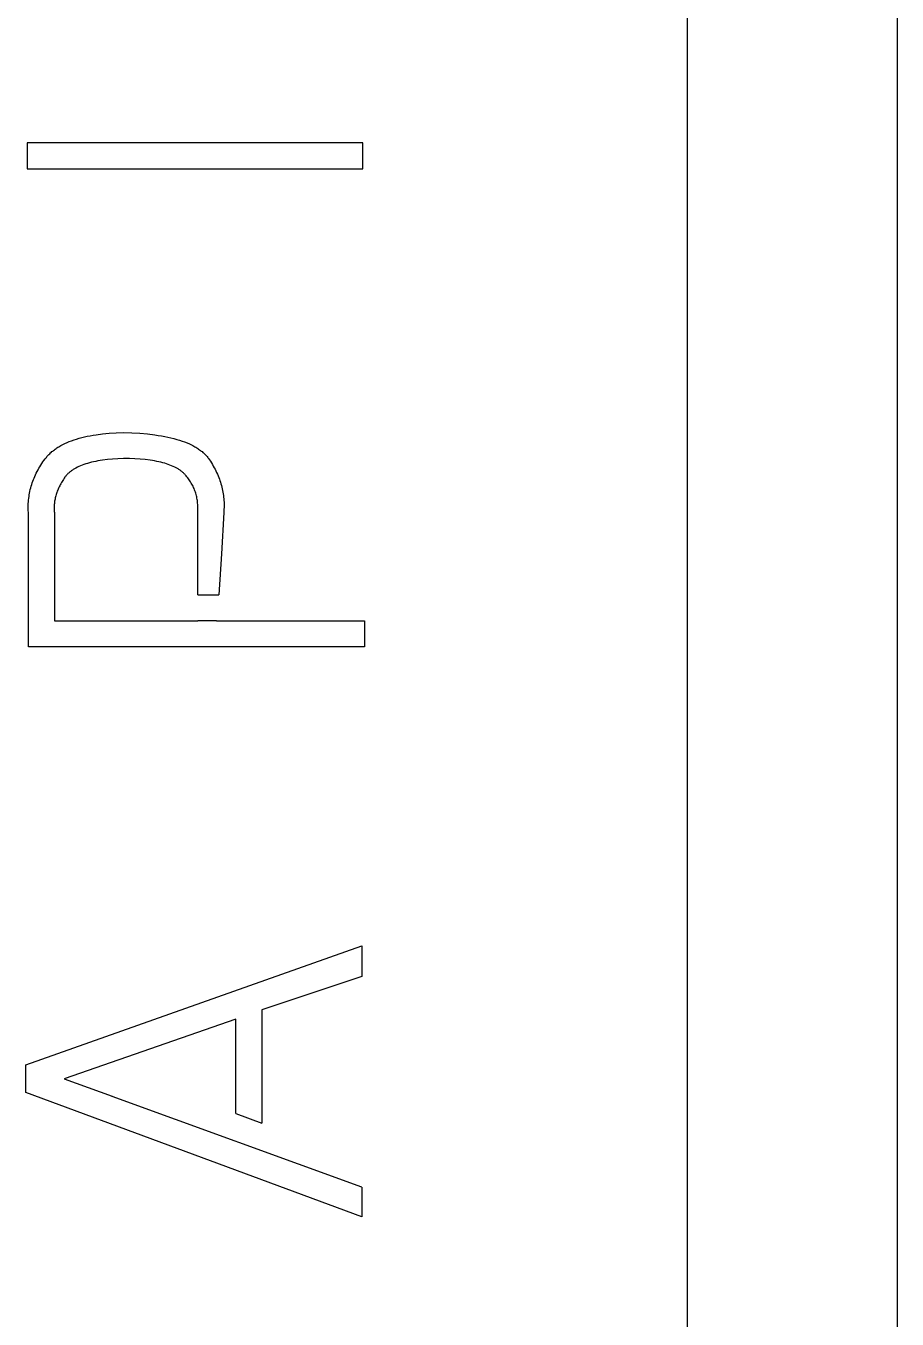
# Model space of a CAD drawing. Header units: millimetres. Extents: x -962 to 3068, y -237 to 2578.
# Drawn here: x 273.2 to 409.3, y 1585.8 to 1787.8 of the extents above; entities that cross this region are included whole.
import ezdxf

# ---------------------------------------------------------------- set-up
doc = ezdxf.new("R2010")
doc.units = ezdxf.units.MM
doc.header["$MEASUREMENT"] = 0
doc.layers.add('Domyślny', color=7, linetype='Continuous', true_color=0x000000)
doc.layers.add('Utwórz2D linie widoczne', color=7, linetype='Continuous', true_color=0x000000)

msp = doc.modelspace()

# ---------------------------------------------------------------- linework, layer by layer
at = {"layer": 'Domyślny'}
msp.add_line((376.51, 1980.8), (376.51, 1218.4), dxfattribs=at)
at = {"layer": 'Utwórz2D linie widoczne'}
for p, q in [((409.34, 1980.8), (409.34, 1218.4)), ((273.37, 1769.56), (273.37, 1765.5)), ((325.87, 1769.56), (273.37, 1769.56)), ((325.87, 1765.5), (325.87, 1769.56)), ((273.37, 1765.5), (325.87, 1765.5)), ((282.78, 1723.7), (283.24, 1723.79)), ((283.24, 1723.79), (283.7, 1723.87)), ((283.7, 1723.87), (284.18, 1723.94)), ((284.18, 1723.94), (285.17, 1724.07)), ((285.17, 1724.07), (286.22, 1724.18)), ((286.22, 1724.18), (287.31, 1724.25)), ((287.31, 1724.25), (288.46, 1724.29)), ((288.46, 1724.29), (289.77, 1724.24)), ((289.77, 1724.24), (291.02, 1724.17)), ((291.02, 1724.17), (292.21, 1724.06)), ((292.21, 1724.06), (293.33, 1723.92)), ((293.33, 1723.92), (293.87, 1723.84)), ((293.87, 1723.84), (294.39, 1723.76)), ((294.39, 1723.76), (294.9, 1723.66)), ((277.64, 1721.6), (277.77, 1721.7)), ((277.77, 1721.7), (277.91, 1721.79)), ((277.91, 1721.79), (278.05, 1721.88)), ((278.05, 1721.88), (278.19, 1721.98)), ((278.19, 1721.98), (278.34, 1722.07)), ((278.34, 1722.07), (278.49, 1722.15)), ((278.49, 1722.15), (278.64, 1722.24)), ((278.64, 1722.24), (278.95, 1722.41)), ((278.95, 1722.41), (279.28, 1722.57)), ((279.28, 1722.57), (279.62, 1722.72)), ((279.62, 1722.72), (279.97, 1722.87)), ((279.97, 1722.87), (280.33, 1723.01)), ((280.33, 1723.01), (280.71, 1723.14)), ((280.71, 1723.14), (281.1, 1723.27)), ((281.1, 1723.27), (281.5, 1723.38)), ((281.5, 1723.38), (281.92, 1723.49)), ((281.92, 1723.49), (282.34, 1723.6)), ((282.34, 1723.6), (282.78, 1723.7)), ((294.9, 1723.66), (295.39, 1723.56)), ((295.39, 1723.56), (295.86, 1723.46)), ((295.86, 1723.46), (296.32, 1723.34)), ((296.32, 1723.34), (296.76, 1723.22)), ((296.76, 1723.22), (297.19, 1723.09)), ((297.19, 1723.09), (297.6, 1722.95)), ((297.6, 1722.95), (298, 1722.81)), ((298, 1722.81), (298.38, 1722.66)), ((298.38, 1722.66), (298.74, 1722.5)), ((298.74, 1722.5), (299.09, 1722.34)), ((299.09, 1722.34), (299.26, 1722.25)), ((299.26, 1722.25), (299.42, 1722.16)), ((299.42, 1722.16), (299.58, 1722.07)), ((299.58, 1722.07), (299.74, 1721.98)), ((299.74, 1721.98), (299.89, 1721.89)), ((299.89, 1721.89), (300.04, 1721.8)), ((300.04, 1721.8), (300.18, 1721.7)), ((300.18, 1721.7), (300.32, 1721.6)), ((275.68, 1719.45), (275.85, 1719.69)), ((275.85, 1719.69), (276.02, 1719.93)), ((276.02, 1719.93), (276.2, 1720.18)), ((276.2, 1720.18), (276.29, 1720.3)), ((276.29, 1720.3), (276.39, 1720.41)), ((276.39, 1720.41), (276.48, 1720.53)), ((276.48, 1720.53), (276.59, 1720.65)), ((276.59, 1720.65), (276.69, 1720.76)), ((276.69, 1720.76), (276.8, 1720.87)), ((276.8, 1720.87), (276.91, 1720.98)), ((276.91, 1720.98), (277.02, 1721.09)), ((277.02, 1721.09), (277.14, 1721.19)), ((277.14, 1721.19), (277.26, 1721.3)), ((277.26, 1721.3), (277.38, 1721.4)), ((277.38, 1721.4), (277.51, 1721.5)), ((277.51, 1721.5), (277.64, 1721.6)), ((283.77, 1719.7), (283.45, 1719.63)), ((284.11, 1719.78), (283.77, 1719.7)), ((284.45, 1719.84), (284.11, 1719.78)), ((285.17, 1719.96), (284.45, 1719.84)), ((285.93, 1720.06), (285.17, 1719.96)), ((286.73, 1720.14), (285.93, 1720.06)), ((287.58, 1720.2), (286.73, 1720.14)), ((288.46, 1720.24), (287.58, 1720.2)), ((289.37, 1720.22), (288.46, 1720.24)), ((290.24, 1720.18), (289.37, 1720.22)), ((291.07, 1720.12), (290.24, 1720.18)), ((291.85, 1720.05), (291.07, 1720.12)), ((292.6, 1719.95), (291.85, 1720.05)), ((292.96, 1719.9), (292.6, 1719.95)), ((293.3, 1719.84), (292.96, 1719.9)), ((293.64, 1719.78), (293.3, 1719.84)), ((293.97, 1719.71), (293.64, 1719.78)), ((294.28, 1719.64), (293.97, 1719.71)), ((300.32, 1721.6), (300.46, 1721.5)), ((300.46, 1721.5), (300.59, 1721.4)), ((300.59, 1721.4), (300.72, 1721.3)), ((300.72, 1721.3), (300.84, 1721.19)), ((300.84, 1721.19), (300.96, 1721.09)), ((300.96, 1721.09), (301.08, 1720.98)), ((301.08, 1720.98), (301.19, 1720.87)), ((301.19, 1720.87), (301.3, 1720.75)), ((301.3, 1720.75), (301.41, 1720.64)), ((301.41, 1720.64), (301.51, 1720.52)), ((301.51, 1720.52), (301.6, 1720.41)), ((301.6, 1720.41), (301.7, 1720.29)), ((301.7, 1720.29), (301.78, 1720.16)), ((301.78, 1720.16), (301.87, 1720.04)), ((301.87, 1720.04), (302.03, 1719.79)), ((302.03, 1719.79), (302.19, 1719.54)), ((274.59, 1717.44), (274.7, 1717.7)), ((274.7, 1717.7), (274.82, 1717.95)), ((274.82, 1717.95), (274.95, 1718.2)), ((274.95, 1718.2), (275.09, 1718.45)), ((275.09, 1718.45), (275.23, 1718.7)), ((275.23, 1718.7), (275.37, 1718.95)), ((275.37, 1718.95), (275.53, 1719.2)), ((275.53, 1719.2), (275.68, 1719.45)), ((279.62, 1717.71), (279.55, 1717.63)), ((279.7, 1717.78), (279.62, 1717.71)), ((279.77, 1717.86), (279.7, 1717.78)), ((279.85, 1717.93), (279.77, 1717.86)), ((279.93, 1718.01), (279.85, 1717.93)), ((280.02, 1718.08), (279.93, 1718.01)), ((280.11, 1718.15), (280.02, 1718.08)), ((280.2, 1718.22), (280.11, 1718.15)), ((280.29, 1718.29), (280.2, 1718.22)), ((280.38, 1718.36), (280.29, 1718.29)), ((280.48, 1718.42), (280.38, 1718.36)), ((280.58, 1718.49), (280.48, 1718.42)), ((280.69, 1718.55), (280.58, 1718.49)), ((280.79, 1718.62), (280.69, 1718.55)), ((280.9, 1718.68), (280.79, 1718.62)), ((281.01, 1718.74), (280.9, 1718.68)), ((281.24, 1718.86), (281.01, 1718.74)), ((281.48, 1718.97), (281.24, 1718.86)), ((281.73, 1719.08), (281.48, 1718.97)), ((281.99, 1719.18), (281.73, 1719.08)), ((282.26, 1719.28), (281.99, 1719.18)), ((282.54, 1719.38), (282.26, 1719.28)), ((282.83, 1719.46), (282.54, 1719.38)), ((283.14, 1719.55), (282.83, 1719.46)), ((283.45, 1719.63), (283.14, 1719.55)), ((294.59, 1719.56), (294.28, 1719.64)), ((294.88, 1719.48), (294.59, 1719.56)), ((295.17, 1719.39), (294.88, 1719.48)), ((295.45, 1719.3), (295.17, 1719.39)), ((295.71, 1719.2), (295.45, 1719.3)), ((295.97, 1719.1), (295.71, 1719.2)), ((296.21, 1719), (295.97, 1719.1)), ((296.44, 1718.89), (296.21, 1719)), ((296.56, 1718.83), (296.44, 1718.89)), ((296.67, 1718.77), (296.56, 1718.83)), ((296.78, 1718.71), (296.67, 1718.77)), ((296.88, 1718.65), (296.78, 1718.71)), ((296.98, 1718.59), (296.88, 1718.65)), ((297.09, 1718.53), (296.98, 1718.59)), ((297.18, 1718.47), (297.09, 1718.53)), ((297.28, 1718.4), (297.18, 1718.47)), ((297.37, 1718.33), (297.28, 1718.4)), ((297.46, 1718.27), (297.37, 1718.33)), ((297.55, 1718.2), (297.46, 1718.27)), ((297.63, 1718.13), (297.55, 1718.2)), ((297.72, 1718.06), (297.63, 1718.13)), ((297.8, 1717.99), (297.72, 1718.06)), ((297.87, 1717.91), (297.8, 1717.99)), ((297.95, 1717.84), (297.87, 1717.91)), ((298.02, 1717.76), (297.95, 1717.84)), ((298.09, 1717.69), (298.02, 1717.76)), ((298.23, 1717.53), (298.09, 1717.69)), ((302.19, 1719.54), (302.34, 1719.29)), ((302.34, 1719.29), (302.48, 1719.04)), ((302.48, 1719.04), (302.62, 1718.79)), ((302.62, 1718.79), (302.76, 1718.54)), ((302.76, 1718.54), (302.88, 1718.29)), ((302.88, 1718.29), (303, 1718.04)), ((303, 1718.04), (303.12, 1717.78)), ((303.12, 1717.78), (303.23, 1717.53)), ((273.95, 1715.62), (274.02, 1715.88)), ((274.02, 1715.88), (274.1, 1716.15)), ((274.1, 1716.15), (274.18, 1716.41)), ((274.18, 1716.41), (274.27, 1716.67)), ((274.27, 1716.67), (274.37, 1716.93)), ((274.37, 1716.93), (274.48, 1717.18)), ((274.48, 1717.18), (274.59, 1717.44)), ((278.38, 1715.78), (278.3, 1715.61)), ((278.47, 1715.95), (278.38, 1715.78)), ((278.56, 1716.12), (278.47, 1715.95)), ((278.65, 1716.29), (278.56, 1716.12)), ((278.74, 1716.46), (278.65, 1716.29)), ((278.84, 1716.63), (278.74, 1716.46)), ((278.95, 1716.8), (278.84, 1716.63)), ((279.06, 1716.97), (278.95, 1716.8)), ((279.17, 1717.14), (279.06, 1716.97)), ((279.29, 1717.3), (279.17, 1717.14)), ((279.35, 1717.39), (279.29, 1717.3)), ((279.42, 1717.47), (279.35, 1717.39)), ((279.48, 1717.55), (279.42, 1717.47)), ((279.55, 1717.63), (279.48, 1717.55)), ((298.36, 1717.37), (298.23, 1717.53)), ((298.48, 1717.22), (298.36, 1717.37)), ((298.6, 1717.05), (298.48, 1717.22)), ((298.72, 1716.89), (298.6, 1717.05)), ((298.83, 1716.73), (298.72, 1716.89)), ((298.93, 1716.56), (298.83, 1716.73)), ((299.03, 1716.39), (298.93, 1716.56)), ((299.13, 1716.22), (299.03, 1716.39)), ((299.22, 1716.05), (299.13, 1716.22)), ((299.31, 1715.88), (299.22, 1716.05)), ((299.39, 1715.7), (299.31, 1715.88)), ((299.47, 1715.52), (299.39, 1715.7)), ((303.23, 1717.53), (303.33, 1717.28)), ((303.33, 1717.28), (303.43, 1717.02)), ((303.43, 1717.02), (303.52, 1716.77)), ((303.52, 1716.77), (303.6, 1716.51)), ((303.6, 1716.51), (303.68, 1716.25)), ((303.68, 1716.25), (303.75, 1716)), ((303.75, 1716), (303.82, 1715.74)), ((303.82, 1715.74), (303.88, 1715.48)), ((273.59, 1713.47), (273.61, 1713.74)), ((273.61, 1713.74), (273.64, 1714.01)), ((273.64, 1714.01), (273.68, 1714.28)), ((273.68, 1714.28), (273.72, 1714.55)), ((273.72, 1714.55), (273.77, 1714.82)), ((273.77, 1714.82), (273.82, 1715.09)), ((273.82, 1715.09), (273.88, 1715.36)), ((273.88, 1715.36), (273.95, 1715.62)), ((277.71, 1713.72), (277.68, 1713.55)), ((277.74, 1713.9), (277.71, 1713.72)), ((277.78, 1714.07), (277.74, 1713.9)), ((277.82, 1714.24), (277.78, 1714.07)), ((277.87, 1714.42), (277.82, 1714.24)), ((277.92, 1714.59), (277.87, 1714.42)), ((277.97, 1714.76), (277.92, 1714.59)), ((278.03, 1714.93), (277.97, 1714.76)), ((278.09, 1715.1), (278.03, 1714.93)), ((278.16, 1715.27), (278.09, 1715.1)), ((278.23, 1715.44), (278.16, 1715.27)), ((278.3, 1715.61), (278.23, 1715.44)), ((299.54, 1715.34), (299.47, 1715.52)), ((299.61, 1715.16), (299.54, 1715.34)), ((299.67, 1714.98), (299.61, 1715.16)), ((299.73, 1714.79), (299.67, 1714.98)), ((299.79, 1714.61), (299.73, 1714.79)), ((299.84, 1714.42), (299.79, 1714.61)), ((299.88, 1714.23), (299.84, 1714.42)), ((299.92, 1714.04), (299.88, 1714.23)), ((299.96, 1713.84), (299.92, 1714.04)), ((299.99, 1713.64), (299.96, 1713.84)), ((300.01, 1713.45), (299.99, 1713.64)), ((303.88, 1715.48), (303.93, 1715.22)), ((303.93, 1715.22), (303.98, 1714.96)), ((303.98, 1714.96), (304.03, 1714.7)), ((304.03, 1714.7), (304.06, 1714.44)), ((304.06, 1714.44), (304.09, 1714.18)), ((304.09, 1714.18), (304.12, 1713.91)), ((304.12, 1713.91), (304.14, 1713.65)), ((304.14, 1713.65), (304.15, 1713.39)), ((273.56, 1712.91), (273.57, 1713.19)), ((273.56, 1712.64), (273.56, 1712.91)), ((273.56, 1712.36), (273.56, 1712.64)), ((273.57, 1712.08), (273.56, 1712.36)), ((273.57, 1713.19), (273.59, 1713.47)), ((273.58, 1711.8), (273.57, 1712.08)), ((273.58, 1690.8), (273.58, 1711.8)), ((277.61, 1712.68), (277.6, 1712.5)), ((277.6, 1712.5), (277.61, 1712.32)), ((277.62, 1713.03), (277.61, 1712.85)), ((277.61, 1712.85), (277.61, 1712.68)), ((277.61, 1712.32), (277.61, 1712.15)), ((277.61, 1712.15), (277.62, 1711.97)), ((277.64, 1713.2), (277.62, 1713.03)), ((277.62, 1711.97), (277.64, 1711.8)), ((277.66, 1713.38), (277.64, 1713.2)), ((277.64, 1711.8), (277.64, 1694.85)), ((277.68, 1713.55), (277.66, 1713.38)), ((300.03, 1713.25), (300.01, 1713.45)), ((300.05, 1713.05), (300.03, 1713.25)), ((300.06, 1712.84), (300.05, 1713.05)), ((300.05, 1711.8), (300.06, 1712.01)), ((300.06, 1698.9), (300.05, 1711.8)), ((300.07, 1712.64), (300.06, 1712.84)), ((300.06, 1712.01), (300.07, 1712.22)), ((300.07, 1712.43), (300.07, 1712.64)), ((300.07, 1712.22), (300.07, 1712.43)), ((304.1, 1711.8), (303.78, 1705.35)), ((304.12, 1712.06), (304.1, 1711.8)), ((304.14, 1712.33), (304.12, 1712.06)), ((304.15, 1712.59), (304.14, 1712.33)), ((304.15, 1713.39), (304.16, 1713.12)), ((304.16, 1712.86), (304.15, 1712.59)), ((304.16, 1713.12), (304.16, 1712.86)), ((303.78, 1705.35), (303.34, 1698.9)), ((300.06, 1698.9), (303.34, 1698.9)), ((277.64, 1694.85), (293.66, 1694.85)), ((293.66, 1694.85), (300.06, 1694.85)), ((302.96, 1694.85), (300.06, 1694.85)), ((302.96, 1694.85), (326.09, 1694.85)), ((326.09, 1694.85), (326.09, 1690.8)), ((326.09, 1690.8), (273.58, 1690.8)), ((273.19, 1625.51), (325.69, 1644.08)), ((325.69, 1644.08), (325.69, 1639.28)), ((325.69, 1639.28), (310.04, 1634.07)), ((310.04, 1634.07), (310.04, 1616.39)), ((305.99, 1632.62), (279.16, 1623.29)), ((305.99, 1617.87), (305.99, 1632.62)), ((273.19, 1621.17), (273.19, 1625.51)), ((279.16, 1623.29), (286.69, 1620.57)), ((325.69, 1601.74), (273.19, 1621.17)), ((286.69, 1620.55), (286.69, 1620.57)), ((325.69, 1606.36), (286.69, 1620.55)), ((305.99, 1617.87), (310.04, 1616.39)), ((325.69, 1606.36), (325.69, 1601.74))]:
    msp.add_line(p, q, dxfattribs=at)

doc.saveas('drawing.dxf')
